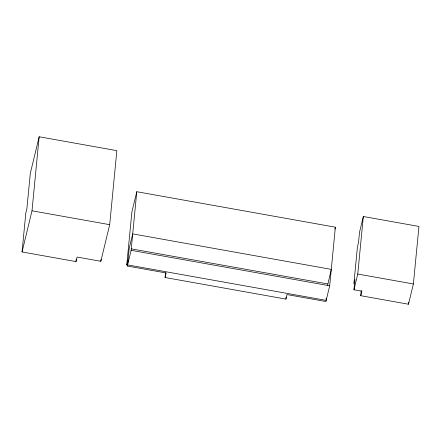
<?xml version="1.0" encoding="UTF-8"?>
<svg xmlns="http://www.w3.org/2000/svg" width="441" height="441" viewBox="0 0 441 441"><rect width="100%" height="100%" fill="white"/><g stroke="black" fill="none" stroke-linecap="round" stroke-linejoin="round"><path stroke-width="0.66" d="M22.05 251.954L25.804 213.113L26.901 208.576L30.302 173.39L39.161 136.765L116.848 150.646L109.693 224.678L100.835 261.298L77.109 257.059L76.012 261.596L22.05 251.954L32.006 210.798L39.161 136.765M76.012 261.596L76.254 259.038M100.835 261.298L101.022 259.38M165.088 277.516L166.185 272.979L127.322 266.033L127.851 260.543L126.754 265.085L131.887 211.967L136.787 191.714L335.358 227.192L329.697 285.796L325.893 301.512L287.03 294.571L285.933 299.108L165.088 277.516L165.551 272.714M127.322 266.033L131.126 250.312L136.787 191.714M285.933 299.108L286.132 297.052M326.092 299.456L326.224 298.083M326.362 298.325L326.164 300.382L127.598 264.898L129.18 248.476L132.713 233.89L331.279 269.374L327.619 285.327M360.744 295.702L361.846 291.165L353.958 289.759L354.961 279.418L353.858 283.954L357.419 247.103L358.516 242.567L359.52 232.225L363.323 216.509L418.95 226.448L413.388 283.976L408.493 304.235L360.744 295.702L361.245 290.531M353.958 289.759L357.761 274.037L363.323 216.509M408.493 304.235L408.691 302.179M334.884 229.16L335.358 227.192M32.006 210.798L109.693 224.678M357.761 274.037L413.388 283.976M131.214 248.84L327.751 283.954M131.126 250.312L329.697 285.796"/></g></svg>
